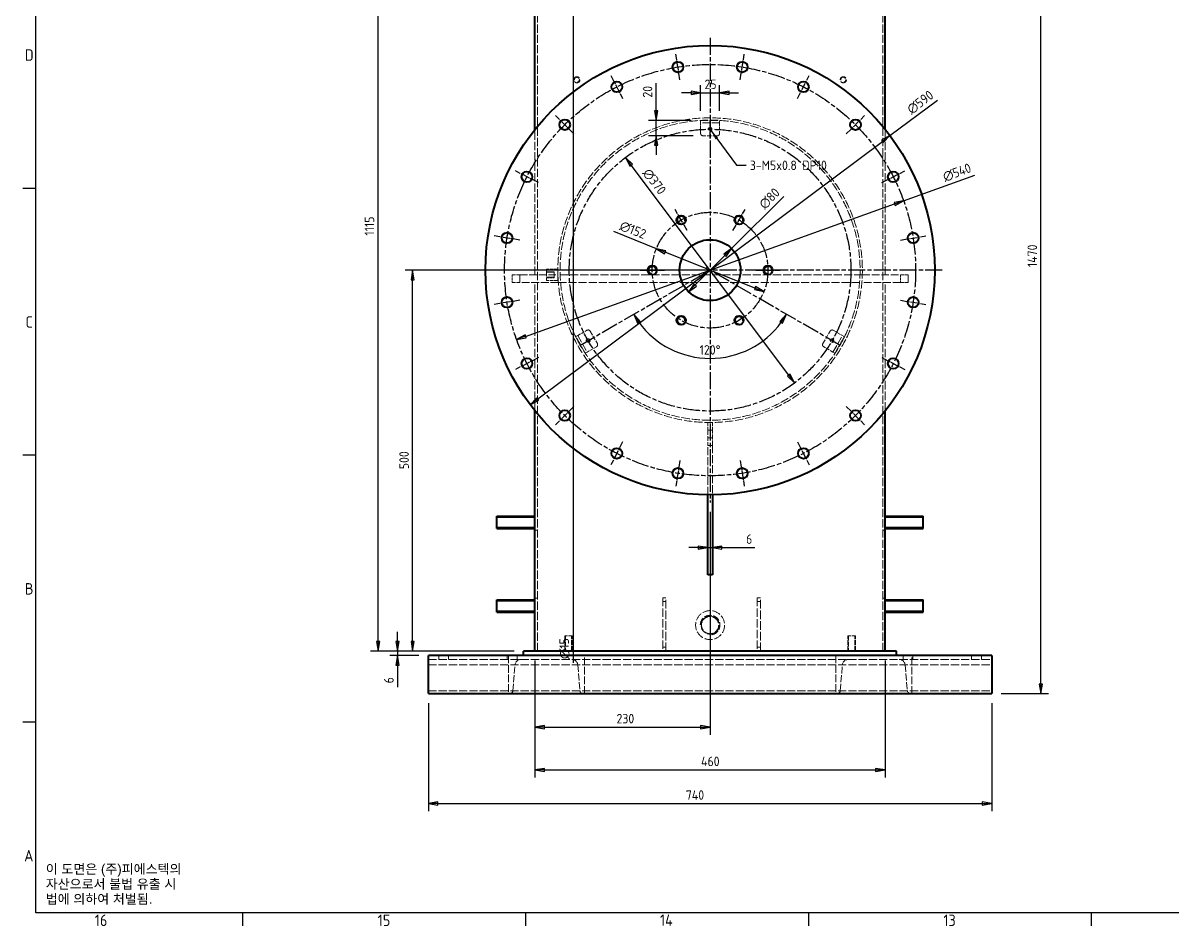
# Model space of a CAD drawing. Header units: millimetres. Extents: x 0 to 5945, y 0 to 4205.
# Drawn here: x 83 to 1592, y 83 to 1268 of the extents above; entities that cross this region are included whole.
import ezdxf

# ---------------------------------------------------------------- set-up
doc = ezdxf.new("R2010")
doc.units = ezdxf.units.MM
doc.header["$LTSCALE"] = 5
doc.linetypes.add('CHAIN', pattern=[0.3543, 0.2362, -0.0295, 0.0591, -0.0295])
doc.linetypes.add('DASHED', pattern=[0.2067, 0.1654, -0.0413])
doc.layers.get('0').update_dxf_attribs({"color": 3, "lineweight": 25})
for name, color, linetype, lineweight in [('가려진 것(ISO)', 2, 'DASHED', 18), ('가려진 좁은 것(ISO)', 2, 'DASHED', 18), ('가시적인 것(ISO)', 3, 'Continuous', 40), ('가시적인 좁은 것(ISO)', 3, 'Continuous', 35), ('경계(ISO)', 7, 'Continuous', 25), ('기호(ISO)', 5, 'Continuous', 25), ('중심 표식(ISO)', 1, 'Continuous', 25), ('중심선(ISO)', 1, 'Continuous', 25), ('치수(ISO)', 2, 'Continuous', 25)]:
    doc.layers.add(name, color=color, linetype=linetype, lineweight=lineweight)
doc.styles.add('문자 텍스트_M2B', font='isocp.shx')
doc.styles.add('문자 텍스트_PSTEK_POSCO', font='isocp.shx')
doc.styles.add('치수 텍스트_PSTEK_POSCO', font='isocp.shx')
doc.dimstyles.new('치수_PSTEK_POSCO', dxfattribs={"dimscale": 5, "dimtxt": 2.5, "dimasz": 2.5, "dimexe": 2, "dimexo": 2.5, "dimgap": 1, "dimtad": 1, "dimrnd": 1e-08, "dimdsep": 46, "dimtxsty": '치수 텍스트_PSTEK_POSCO', "dimblk": 'Filled-1', "dimcen": 0.09, "dimdle": 10, "dimclrd": 7, "dimclre": 7, "dimclrt": 2, "dimadec": 1, "dimazin": 2, "dimtfac": 1, "dimtmove": 0, "dimatfit": 3, "dimfxl": 0, "dimtolj": 1, "dimlwd": -1, "dimlwe": -1, "dimarcsym": 0})
doc.dimstyles.new('치수_PSTEK_POSCO$7', dxfattribs={"dimscale": 5, "dimtxt": 2.5, "dimasz": 2.5, "dimexe": 2, "dimexo": 2.5, "dimgap": 1, "dimtad": 1, "dimrnd": 1e-08, "dimdsep": 46, "dimtxsty": '치수 텍스트_PSTEK_POSCO', "dimblk": 'Filled-1', "dimcen": 0.09, "dimdle": 10, "dimclrd": 7, "dimclre": 7, "dimclrt": 2, "dimadec": 1, "dimazin": 2, "dimtfac": 1, "dimtmove": 0, "dimatfit": 3, "dimfxl": 0, "dimtolj": 1, "dimlwd": -1, "dimlwe": -1, "dimarcsym": 0})

# ---------------------------------------------------------------- blocks, each defined once
blk = doc.blocks.new('경계 Default Border')
at = {"layer": '경계(ISO)'}
for p, q in [((20, 210.25), (16.6, 210.25)), ((20, 140.17), (16.6, 140.17)), ((20, 70.08), (16.6, 70.08)), ((74.31, 20), (74.31, 16.6)), ((148.63, 20), (148.63, 16.6)), ((222.94, 20), (222.94, 16.6)), ((297.25, 20), (297.25, 16.6))]:
    blk.add_line(p, q, dxfattribs=at)
at = {"layer": '경계(ISO)', "flags": 128}
blk.add_lwpolyline([(20, 20), (20, 821), (1169, 821), (1169, 20), (20, 20)], dxfattribs=at)
at = {"layer": '경계(ISO)', "color": 2, "char_height": 3, "attachment_point": 7, "style": '문자 텍스트_M2B'}
for s, insert in [('D', (17.08, 243.76)), ('C', (17.24, 173.68)), ('B', (17.08, 103.6)), ('A', (16.91, 33.53)), ('16', (35.47, 16.57)), ('15', (109.79, 16.57)), ('14', (183.93, 16.6)), ('13', (258.41, 16.57))]:
    blk.add_mtext(s, dxfattribs=dict(at, insert=insert))
blk = doc.blocks.new('Filled-1')
at = {"color": 0}
for p, q in [((0, 0), (-1, 0.17)), ((-1, 0.17), (-1, -0.17)), ((-1, 0), (0, 0)), ((-1, -0.17), (0, 0))]:
    blk.add_line(p, q, dxfattribs=at)
at = {"color": 0, "flags": 128}
blk.add_lwpolyline([(-1, -0.17), (0, 0), (-1, 0.17), (-1, -0.17)], dxfattribs=at)
at = {"color": 0}
blk.add_solid([(-1, -0.17), (0, 0), (-1, 0.17), (-1, -0.17)], dxfattribs=at)
blk = doc.blocks.new('*D30')
at = {"layer": 'Defpoints', "color": 0, "transparency": 16777216}
for p in [(985.5, 638.9), (755.5, 443.9), (985.5, 343.9)]:
    blk.add_point(p, dxfattribs=at)
at = {"layer": '치수(ISO)', "color": 7, "transparency": 16777216}
for p, q in [((985.5, 626.4), (985.5, 333.9)), ((755.5, 431.4), (755.5, 333.9)), ((768, 343.9), (973, 343.9))]:
    blk.add_line(p, q, dxfattribs=at)
at = {"layer": '치수(ISO)', "color": 7, "transparency": 16777216, "xscale": 12.5, "yscale": 12.5, "zscale": 12.5, "rotation": 180}
blk.add_blockref('Filled-1', (755.5, 343.9), dxfattribs=at)
at = {"layer": '치수(ISO)', "color": 7, "transparency": 16777216, "xscale": 12.5, "yscale": 12.5, "zscale": 12.5}
blk.add_blockref('Filled-1', (985.5, 343.9), dxfattribs=at)
at = {"layer": '치수(ISO)', "color": 2, "transparency": 16777216, "insert": (862.6, 355.1), "char_height": 12.5, "attachment_point": 4, "style": '치수 텍스트_PSTEK_POSCO'}
blk.add_mtext('\\A1;230', dxfattribs=at)
blk = doc.blocks.new('*D31')
at = {"layer": 'Defpoints', "color": 0, "transparency": 16777216}
for p in [(1221.8, 1120.5), (749.2, 767.3)]:
    blk.add_point(p, dxfattribs=at)
at = {"layer": '치수(ISO)', "color": 7, "transparency": 16777216}
for p, q in [((1221.8, 1120.5), (1284.3, 1167.2)), ((759.2, 774.8), (1211.8, 1113))]:
    blk.add_line(p, q, dxfattribs=at)
at = {"layer": '치수(ISO)', "color": 7, "transparency": 16777216, "xscale": 12.5, "yscale": 12.5, "zscale": 12.5}
for p, rotation in [((1221.8, 1120.5), 36.77213628802747), ((749.2, 767.3), 216.7721362880275)]:
    blk.add_blockref('Filled-1', p, dxfattribs=dict(at, rotation=rotation))
at = {"layer": '치수(ISO)', "color": 2, "transparency": 16777216, "insert": (1246.5, 1152.9), "char_height": 12.5, "attachment_point": 4, "rotation": 36.7721, "style": '치수 텍스트_PSTEK_POSCO'}
blk.add_mtext('\\A1;∅590', dxfattribs=at)
blk = doc.blocks.new('*D32')
at = {"layer": 'Defpoints', "color": 0, "transparency": 16777216}
for p in [(1013.8, 972.2), (957.2, 915.6)]:
    blk.add_point(p, dxfattribs=at)
at = {"layer": '치수(ISO)', "color": 7, "transparency": 16777216}
for p, q in [((1013.8, 972.2), (1082.2, 1040.6)), ((966.1, 924.5), (1005, 963.3))]:
    blk.add_line(p, q, dxfattribs=at)
at = {"layer": '치수(ISO)', "color": 7, "transparency": 16777216, "xscale": 12.5, "yscale": 12.5, "zscale": 12.5}
for p, rotation in [((1013.8, 972.2), 44.99999999999137), ((957.2, 915.6), 224.9999999999914)]:
    blk.add_blockref('Filled-1', p, dxfattribs=dict(at, rotation=rotation))
at = {"layer": '치수(ISO)', "color": 2, "transparency": 16777216, "insert": (1053, 1027.3), "char_height": 12.5, "attachment_point": 4, "rotation": 45, "style": '치수 텍스트_PSTEK_POSCO'}
blk.add_mtext('\\A1;∅80', dxfattribs=at)
blk = doc.blocks.new('*D33')
at = {"layer": 'Defpoints', "color": 0, "transparency": 16777216}
for p in [(915, 972.1), (1056.1, 915.7)]:
    blk.add_point(p, dxfattribs=at)
at = {"layer": '치수(ISO)', "color": 7, "transparency": 16777216}
for p, q in [((915, 972.1), (858.9, 994.5)), ((1044.5, 920.3), (926.6, 967.5))]:
    blk.add_line(p, q, dxfattribs=at)
at = {"layer": '치수(ISO)', "color": 7, "transparency": 16777216, "xscale": 12.5, "yscale": 12.5, "zscale": 12.5}
for p, rotation in [((915, 972.1), 158.2099207917386), ((1056.1, 915.7), 338.2099207917386)]:
    blk.add_blockref('Filled-1', p, dxfattribs=dict(at, rotation=rotation))
at = {"layer": '치수(ISO)', "color": 2, "transparency": 16777216, "insert": (867.8, 1003.1), "char_height": 12.5, "attachment_point": 4, "rotation": 338.2099, "style": '치수 텍스트_PSTEK_POSCO'}
blk.add_mtext('\\A1;∅152', dxfattribs=at)
blk = doc.blocks.new('*D54')
at = {"layer": 'Defpoints', "color": 0, "transparency": 16777216}
for p in [(755.5, 443.9), (1215.5, 443.9), (1215.5, 287.7)]:
    blk.add_point(p, dxfattribs=at)
at = {"layer": '치수(ISO)', "color": 7, "transparency": 16777216}
for p, q in [((755.5, 431.4), (755.5, 277.7)), ((1215.5, 431.4), (1215.5, 277.7)), ((768, 287.7), (1203, 287.7))]:
    blk.add_line(p, q, dxfattribs=at)
at = {"layer": '치수(ISO)', "color": 7, "transparency": 16777216, "xscale": 12.5, "yscale": 12.5, "zscale": 12.5, "rotation": 180}
blk.add_blockref('Filled-1', (755.5, 287.7), dxfattribs=at)
at = {"layer": '치수(ISO)', "color": 7, "transparency": 16777216, "xscale": 12.5, "yscale": 12.5, "zscale": 12.5}
blk.add_blockref('Filled-1', (1215.5, 287.7), dxfattribs=at)
at = {"layer": '치수(ISO)', "color": 2, "transparency": 16777216, "insert": (973.7, 299), "char_height": 12.5, "attachment_point": 4, "style": '치수 텍스트_PSTEK_POSCO'}
blk.add_mtext('\\A1;460', dxfattribs=at)
blk = doc.blocks.new('*D90')
at = {"layer": 'Defpoints', "color": 0, "transparency": 16777216}
for p in [(1252.5, 1857.9), (1420, 1857.9), (1355.5, 387.9)]:
    blk.add_point(p, dxfattribs=at)
at = {"layer": '치수(ISO)', "color": 7, "transparency": 16777216}
for p, q in [((1265, 1857.9), (1430, 1857.9)), ((1420, 400.4), (1420, 1845.4)), ((1368, 387.9), (1430, 387.9))]:
    blk.add_line(p, q, dxfattribs=at)
at = {"layer": '치수(ISO)', "color": 7, "transparency": 16777216, "xscale": 12.5, "yscale": 12.5, "zscale": 12.5}
for p, rotation in [((1420, 1857.9), 90), ((1420, 387.9), 270)]:
    blk.add_blockref('Filled-1', p, dxfattribs=dict(at, rotation=rotation))
at = {"layer": '치수(ISO)', "color": 2, "transparency": 16777216, "insert": (1408.7, 947.9), "char_height": 12.5, "attachment_point": 4, "rotation": 90, "style": '치수 텍스트_PSTEK_POSCO'}
blk.add_mtext('\\A1;1470', dxfattribs=at)
blk = doc.blocks.new('*D91')
at = {"layer": 'Defpoints', "color": 0, "transparency": 16777216}
for p in [(615.5, 387.9), (1355.5, 387.9), (1355.5, 243.6)]:
    blk.add_point(p, dxfattribs=at)
at = {"layer": '치수(ISO)', "color": 7, "transparency": 16777216}
for p, q in [((615.5, 375.4), (615.5, 233.6)), ((1355.5, 375.4), (1355.5, 233.6)), ((628, 243.6), (1343, 243.6))]:
    blk.add_line(p, q, dxfattribs=at)
at = {"layer": '치수(ISO)', "color": 7, "transparency": 16777216, "xscale": 12.5, "yscale": 12.5, "zscale": 12.5, "rotation": 180}
blk.add_blockref('Filled-1', (615.5, 243.6), dxfattribs=at)
at = {"layer": '치수(ISO)', "color": 7, "transparency": 16777216, "xscale": 12.5, "yscale": 12.5, "zscale": 12.5}
blk.add_blockref('Filled-1', (1355.5, 243.6), dxfattribs=at)
at = {"layer": '치수(ISO)', "color": 2, "transparency": 16777216, "insert": (953.7, 254.8), "char_height": 12.5, "attachment_point": 4, "style": '치수 텍스트_PSTEK_POSCO'}
blk.add_mtext('\\A1;740', dxfattribs=at)
blk = doc.blocks.new('*D97')
at = {"layer": 'Defpoints', "color": 0, "transparency": 16777216}
for p in [(1239.7, 1035), (731.4, 852.8)]:
    blk.add_point(p, dxfattribs=at)
at = {"layer": '치수(ISO)', "color": 7, "transparency": 16777216}
for p, q in [((1239.7, 1035), (1333.4, 1068.6)), ((743.1, 857), (1227.9, 1030.8))]:
    blk.add_line(p, q, dxfattribs=at)
at = {"layer": '치수(ISO)', "color": 7, "transparency": 16777216, "xscale": 12.5, "yscale": 12.5, "zscale": 12.5}
for p, rotation in [((1239.7, 1035), 19.71831466132143), ((731.4, 852.8), 199.7183146613214)]:
    blk.add_blockref('Filled-1', p, dxfattribs=dict(at, rotation=rotation))
at = {"layer": '치수(ISO)', "color": 2, "transparency": 16777216, "insert": (1292, 1065.7), "char_height": 12.5, "attachment_point": 4, "rotation": 19.7183, "style": '치수 텍스트_PSTEK_POSCO'}
blk.add_mtext('\\A1;∅540', dxfattribs=at)
blk = doc.blocks.new('*D200')
at = {"layer": 'Defpoints', "color": 0, "transparency": 16777216}
for p in [(594.8, 943.9), (985.5, 943.9), (740.5, 443.9)]:
    blk.add_point(p, dxfattribs=at)
at = {"layer": '치수(ISO)', "color": 7, "transparency": 16777216}
for p, q in [((973, 943.9), (584.8, 943.9)), ((594.8, 456.4), (594.8, 931.4)), ((728, 443.9), (584.8, 443.9))]:
    blk.add_line(p, q, dxfattribs=at)
at = {"layer": '치수(ISO)', "color": 7, "transparency": 16777216, "xscale": 12.5, "yscale": 12.5, "zscale": 12.5}
for p, rotation in [((594.8, 943.9), 90), ((594.8, 443.9), 270)]:
    blk.add_blockref('Filled-1', p, dxfattribs=dict(at, rotation=rotation))
at = {"layer": '치수(ISO)', "color": 2, "transparency": 16777216, "insert": (583.6, 682.6), "char_height": 12.5, "attachment_point": 4, "rotation": 90, "style": '치수 텍스트_PSTEK_POSCO'}
blk.add_mtext('\\A1;500', dxfattribs=at)
blk = doc.blocks.new('*D201')
at = {"layer": 'Defpoints', "color": 0, "transparency": 16777216}
for p in [(574.8, 443.9), (615.5, 437.9), (740.5, 443.9)]:
    blk.add_point(p, dxfattribs=at)
at = {"layer": '치수(ISO)', "color": 7, "transparency": 16777216}
for p, q in [((574.8, 456.4), (574.8, 468.9)), ((728, 443.9), (564.8, 443.9)), ((603, 437.9), (564.8, 437.9)), ((574.8, 443.9), (574.8, 437.9)), ((574.8, 425.4), (574.8, 396.5))]:
    blk.add_line(p, q, dxfattribs=at)
at = {"layer": '치수(ISO)', "color": 7, "transparency": 16777216, "xscale": 12.5, "yscale": 12.5, "zscale": 12.5}
for p, rotation in [((574.8, 443.9), 270), ((574.8, 437.9), 90)]:
    blk.add_blockref('Filled-1', p, dxfattribs=dict(at, rotation=rotation))
at = {"layer": '치수(ISO)', "color": 2, "transparency": 16777216, "insert": (563.6, 401.5), "char_height": 12.5, "attachment_point": 4, "rotation": 90, "style": '치수 텍스트_PSTEK_POSCO'}
blk.add_mtext('\\A1;6', dxfattribs=at)
blk = doc.blocks.new('*D220')
at = {"layer": 'Defpoints', "color": 0, "transparency": 16777216}
for p in [(988.5, 579.6), (982.5, 551.9), (988.5, 551.9)]:
    blk.add_point(p, dxfattribs=at)
at = {"layer": '치수(ISO)', "color": 7, "transparency": 16777216}
for p, q in [((970, 579.6), (957.5, 579.6)), ((982.5, 579.6), (988.5, 579.6)), ((1001, 579.6), (1044.2, 579.6))]:
    blk.add_line(p, q, dxfattribs=at)
at = {"layer": '치수(ISO)', "color": 7, "transparency": 16777216, "xscale": 12.5, "yscale": 12.5, "zscale": 12.5}
blk.add_blockref('Filled-1', (982.5, 579.6), dxfattribs=at)
at = {"layer": '치수(ISO)', "color": 7, "transparency": 16777216, "xscale": 12.5, "yscale": 12.5, "zscale": 12.5, "rotation": 180}
blk.add_blockref('Filled-1', (988.5, 579.6), dxfattribs=at)
at = {"layer": '치수(ISO)', "color": 2, "transparency": 16777216, "insert": (1032.8, 590.8), "char_height": 12.5, "attachment_point": 4, "style": '치수 텍스트_PSTEK_POSCO'}
blk.add_mtext('\\A1;6', dxfattribs=at)
blk = doc.blocks.new('*D225')
at = {"layer": 'Defpoints', "color": 0, "transparency": 16777216}
for p in [(874.5, 1091.9), (1096.6, 795.9)]:
    blk.add_point(p, dxfattribs=at)
at = {"layer": '치수(ISO)', "color": 7, "transparency": 16777216}
blk.add_line((1089.1, 805.9), (882, 1081.9), dxfattribs=at)
at = {"layer": '치수(ISO)', "color": 7, "transparency": 16777216, "xscale": 12.5, "yscale": 12.5, "zscale": 12.5}
for p, rotation in [((874.5, 1091.9), 126.881620693391), ((1096.6, 795.9), 306.881620693391)]:
    blk.add_blockref('Filled-1', p, dxfattribs=dict(at, rotation=rotation))
at = {"layer": '치수(ISO)', "color": 2, "transparency": 16777216, "insert": (901.2, 1075), "char_height": 12.5, "attachment_point": 4, "rotation": 306.8816, "style": '치수 텍스트_PSTEK_POSCO'}
blk.add_mtext('\\A1;∅370', dxfattribs=at)
blk = doc.blocks.new('*D226')
at = {"layer": 'Defpoints', "color": 0, "transparency": 16777216}
for p in [(998, 1176.6), (973, 1140.4), (998, 1140.4)]:
    blk.add_point(p, dxfattribs=at)
at = {"layer": '치수(ISO)', "color": 7, "transparency": 16777216}
for p, q in [((973, 1152.9), (973, 1186.6)), ((998, 1152.9), (998, 1186.6)), ((960.5, 1176.6), (948, 1176.6)), ((973, 1176.6), (998, 1176.6)), ((1010.5, 1176.6), (1023, 1176.6))]:
    blk.add_line(p, q, dxfattribs=at)
at = {"layer": '치수(ISO)', "color": 7, "transparency": 16777216, "xscale": 12.5, "yscale": 12.5, "zscale": 12.5}
blk.add_blockref('Filled-1', (973, 1176.6), dxfattribs=at)
at = {"layer": '치수(ISO)', "color": 7, "transparency": 16777216, "xscale": 12.5, "yscale": 12.5, "zscale": 12.5, "rotation": 180}
blk.add_blockref('Filled-1', (998, 1176.6), dxfattribs=at)
at = {"layer": '치수(ISO)', "color": 2, "transparency": 16777216, "insert": (978.2, 1187.9), "char_height": 12.5, "attachment_point": 4, "style": '치수 텍스트_PSTEK_POSCO'}
blk.add_mtext('\\A1;25', dxfattribs=at)
blk = doc.blocks.new('*D227')
at = {"layer": 'Defpoints', "color": 0, "transparency": 16777216}
for p in [(914.7, 1140.4), (973, 1140.4), (976, 1120.4)]:
    blk.add_point(p, dxfattribs=at)
at = {"layer": '치수(ISO)', "color": 7, "transparency": 16777216}
for p, q in [((914.7, 1152.9), (914.7, 1189.5)), ((960.5, 1140.4), (904.7, 1140.4)), ((914.7, 1120.4), (914.7, 1140.4)), ((963.5, 1120.4), (904.7, 1120.4)), ((914.7, 1107.9), (914.7, 1095.4))]:
    blk.add_line(p, q, dxfattribs=at)
at = {"layer": '치수(ISO)', "color": 7, "transparency": 16777216, "xscale": 12.5, "yscale": 12.5, "zscale": 12.5}
for p, rotation in [((914.7, 1140.4), 270), ((914.7, 1120.4), 90)]:
    blk.add_blockref('Filled-1', p, dxfattribs=dict(at, rotation=rotation))
at = {"layer": '치수(ISO)', "color": 2, "transparency": 16777216, "insert": (903.4, 1170.4), "char_height": 12.5, "attachment_point": 4, "rotation": 90, "style": '치수 텍스트_PSTEK_POSCO'}
blk.add_mtext('\\A1;20', dxfattribs=at)
blk = doc.blocks.new('*D230')
at = {"layer": 'Defpoints', "color": 0, "transparency": 16777216}
for p in [(985.5, 943.9), (814.5, 845.1), (945.9, 835), (1156.6, 845.1)]:
    blk.add_point(p, dxfattribs=at)
at = {"layer": '치수(ISO)', "color": 7, "transparency": 16777216}
blk.add_arc((985.5, 943.9), 115.9, 216.1819, 323.8181, dxfattribs=at)
at = {"layer": '치수(ISO)', "color": 7, "transparency": 16777216, "xscale": 12.5, "yscale": 12.5, "zscale": 12.5}
for p, rotation in [((885.2, 885.9), 123.0909690085656), ((1085.9, 885.9), 56.90903099143422)]:
    blk.add_blockref('Filled-1', p, dxfattribs=dict(at, rotation=rotation))
at = {"layer": '치수(ISO)', "color": 2, "transparency": 16777216, "insert": (971.8, 839.2), "char_height": 12.5, "attachment_point": 4, "style": '치수 텍스트_PSTEK_POSCO'}
blk.add_mtext('\\A1;120°', dxfattribs=at)
blk = doc.blocks.new('*D232')
at = {"layer": 'Defpoints', "color": 0, "transparency": 16777216}
for p in [(805.5, 1566.4), (805.5, 1551.4)]:
    blk.add_point(p, dxfattribs=at)
at = {"layer": '치수(ISO)', "color": 7, "transparency": 16777216}
for p, q in [((805.5, 1578.9), (805.5, 1591.4)), ((805.5, 1566.4), (805.5, 1551.4)), ((805.5, 1538.9), (805.5, 428.3))]:
    blk.add_line(p, q, dxfattribs=at)
at = {"layer": '치수(ISO)', "color": 7, "transparency": 16777216, "xscale": 12.5, "yscale": 12.5, "zscale": 12.5}
for p, rotation in [((805.5, 1566.4), 270), ((805.5, 1551.4), 90)]:
    blk.add_blockref('Filled-1', p, dxfattribs=dict(at, rotation=rotation))
at = {"layer": '치수(ISO)', "color": 2, "transparency": 16777216, "insert": (794.3, 433.3), "char_height": 12.5, "attachment_point": 4, "rotation": 90, "style": '치수 텍스트_PSTEK_POSCO'}
blk.add_mtext('\\A1;∅15', dxfattribs=at)
blk = doc.blocks.new('*D233')
at = {"layer": 'Defpoints', "color": 0, "transparency": 16777216}
for p in [(549.4, 1558.9), (798, 1558.9), (740.5, 443.9)]:
    blk.add_point(p, dxfattribs=at)
at = {"layer": '치수(ISO)', "color": 7, "transparency": 16777216}
for p, q in [((785.5, 1558.9), (539.4, 1558.9)), ((549.4, 456.4), (549.4, 1546.4)), ((728, 443.9), (539.4, 443.9))]:
    blk.add_line(p, q, dxfattribs=at)
at = {"layer": '치수(ISO)', "color": 7, "transparency": 16777216, "xscale": 12.5, "yscale": 12.5, "zscale": 12.5}
for p, rotation in [((549.4, 1558.9), 90), ((549.4, 443.9), 270)]:
    blk.add_blockref('Filled-1', p, dxfattribs=dict(at, rotation=rotation))
at = {"layer": '치수(ISO)', "color": 2, "transparency": 16777216, "insert": (538.1, 989.3), "char_height": 12.5, "attachment_point": 4, "rotation": 90, "style": '치수 텍스트_PSTEK_POSCO'}
blk.add_mtext('\\A1;1115', dxfattribs=at)

msp = doc.modelspace()

# ---------------------------------------------------------------- linework, layer by layer
at = {"layer": '가려진 것(ISO)', "ltscale": 13.090868}
for p, q in [((758.7311, 443.8965), (758.7311, 1593.8965)), ((1212.3311, 443.8965), (1212.3311, 1593.8965))]:
    msp.add_line(p, q, dxfattribs=at)
at = {"layer": '가려진 것(ISO)', "ltscale": 1.142718}
for p, q in [((973.0311, 1137.3965), (973.0311, 1140.3965)), ((998.0311, 1140.3965), (998.0311, 1137.3965)), ((809.1071, 856.4718), (811.7052, 857.9718)), ((1159.357, 857.9718), (1161.9551, 856.4718)), ((824.2052, 836.3211), (821.6071, 834.8211)), ((1149.4551, 834.8211), (1146.857, 836.3211)), ((985.5311, 743.8965), (982.5311, 743.8965)), ((988.5311, 743.8965), (985.5311, 743.8965))]:
    msp.add_line(p, q, dxfattribs=at)
at = {"layer": '가려진 것(ISO)', "ltscale": 12.094824}
for p, q in [((973.0311, 1140.3965), (998.0311, 1140.3965)), ((998.0311, 1137.3965), (973.0311, 1137.3965)), ((821.6071, 834.8211), (809.1071, 856.4718)), ((811.7052, 857.9718), (824.2052, 836.3211)), ((1146.857, 836.3211), (1159.357, 857.9718)), ((1161.9551, 856.4718), (1149.4551, 834.8211)), ((720.5311, 437.8965), (720.5311, 387.8965)), ((820.5311, 387.8965), (820.5311, 437.8965)), ((1150.5311, 437.8965), (1150.5311, 387.8965)), ((1250.5311, 387.8965), (1250.5311, 437.8965))]:
    msp.add_line(p, q, dxfattribs=at)
at = {"layer": '가려진 것(ISO)', "ltscale": 5.33305}
for p, q in [((973.0311, 1123.3965), (973.0311, 1137.3965)), ((998.0311, 1137.3965), (998.0311, 1123.3965)), ((811.7052, 857.9718), (823.8296, 864.9718)), ((1147.2327, 864.9718), (1159.357, 857.9718)), ((836.3296, 843.3211), (824.2052, 836.3211)), ((1146.857, 836.3211), (1134.7327, 843.3211))]:
    msp.add_line(p, q, dxfattribs=at)
at = {"layer": '가려진 것(ISO)', "ltscale": 13.181943}
for p, q in [((755.5311, 937.8965), (755.5311, 1128.626)), ((1215.5311, 937.8965), (1215.5311, 1128.626))]:
    msp.add_line(p, q, dxfattribs=at)
at = {"layer": '가려진 것(ISO)', "ltscale": 7.237747}
for p, q in [((995.0311, 1120.3965), (976.0311, 1120.3965)), ((827.9276, 863.8737), (837.4276, 847.4192)), ((1133.6346, 847.4192), (1143.1346, 863.8737))]:
    msp.add_line(p, q, dxfattribs=at)
at = {"layer": '가려진 것(ISO)', "ltscale": 5.387196}
for p, q in [((735.5311, 937.8965), (725.5311, 937.8965)), ((1245.5311, 937.8965), (1235.5311, 937.8965)), ((725.5311, 927.8965), (735.5311, 927.8965)), ((1235.5311, 927.8965), (1245.5311, 927.8965)), ((982.5311, 733.8965), (982.5311, 743.8965)), ((988.5311, 743.8965), (988.5311, 733.8965))]:
    msp.add_line(p, q, dxfattribs=at)
at = {"layer": '가려진 것(ISO)', "ltscale": 3.809293}
for p, q in [((725.5311, 937.8965), (725.5311, 927.8965)), ((735.5311, 927.8965), (735.5311, 937.8965)), ((780.5311, 941.8965), (770.5311, 941.8965)), ((780.5311, 941.22), (770.5311, 941.22)), ((1235.5311, 937.8965), (1235.5311, 927.8965)), ((1245.5311, 927.8965), (1245.5311, 937.8965)), ((780.5311, 934.573), (770.5311, 934.573)), ((770.5311, 933.8965), (780.5311, 933.8965))]:
    msp.add_line(p, q, dxfattribs=at)
at = {"layer": '가려진 것(ISO)', "ltscale": 12.116599}
for p, q in [((735.5311, 937.8965), (785.6211, 937.8965)), ((1185.4411, 937.8965), (1235.5311, 937.8965))]:
    msp.add_line(p, q, dxfattribs=at)
at = {"layer": '가려진 것(ISO)', "ltscale": 11.399102}
msp.add_line((770.5311, 945.3965), (770.5311, 930.3965), dxfattribs=at)
at = {"layer": '가려진 것(ISO)', "ltscale": 5.71399}
for p, q in [((785.5311, 945.3965), (770.5311, 945.3965)), ((785.5311, 930.3965), (770.5311, 930.3965))]:
    msp.add_line(p, q, dxfattribs=at)
at = {"layer": '가려진 것(ISO)', "ltscale": 4.786925}
msp.add_line((780.5311, 941.8965), (780.5311, 933.8965), dxfattribs=at)
at = {"layer": '가려진 것(ISO)', "ltscale": 1.838412}
msp.add_line((785.5311, 945.3965), (785.5311, 943.8965), dxfattribs=at)
at = {"layer": '가려진 것(ISO)', "ltscale": 7.13706}
msp.add_line((785.5311, 943.8965), (785.5311, 930.3965), dxfattribs=at)
at = {"layer": '가려진 것(ISO)', "ltscale": 12.895338}
msp.add_line((1185.4411, 937.8965), (785.6211, 937.8965), dxfattribs=at)
at = {"layer": '가려진 것(ISO)', "ltscale": 12.249886}
for p, q in [((786.1721, 927.8965), (735.5311, 927.8965)), ((1235.5311, 927.8965), (1184.8901, 927.8965))]:
    msp.add_line(p, q, dxfattribs=at)
at = {"layer": '가려진 것(ISO)', "ltscale": 13.605026}
for p, q in [((755.5311, 759.1669), (755.5311, 927.8965)), ((1215.5311, 759.1669), (1215.5311, 927.8965))]:
    msp.add_line(p, q, dxfattribs=at)
at = {"layer": '가려진 것(ISO)', "ltscale": 12.859795}
msp.add_line((786.1721, 927.8965), (1184.8901, 927.8965), dxfattribs=at)
at = {"layer": '가려진 것(ISO)', "ltscale": 7.618686}
for p, q in [((982.5311, 733.8965), (982.5311, 713.8965)), ((988.5311, 713.8965), (988.5311, 733.8965)), ((794.5311, 443.8965), (794.5311, 463.8965)), ((795.4281, 463.8965), (795.4281, 443.8965)), ((803.6341, 443.8965), (803.6341, 463.8965)), ((804.5311, 443.8965), (804.5311, 463.8965)), ((1166.5311, 443.8965), (1166.5311, 463.8965)), ((1167.4281, 463.8965), (1167.4281, 443.8965)), ((1175.6341, 443.8965), (1175.6341, 463.8965)), ((1176.5311, 443.8965), (1176.5311, 463.8965))]:
    msp.add_line(p, q, dxfattribs=at)
at = {"layer": '가려진 것(ISO)', "ltscale": 2.285536}
for p, q in [((988.5311, 733.8965), (982.5311, 733.8965)), ((982.5311, 723.8965), (988.5311, 723.8965)), ((982.5311, 713.8965), (988.5311, 713.8965))]:
    msp.add_line(p, q, dxfattribs=at)
at = {"layer": '가려진 것(ISO)', "ltscale": 12.636032}
for p, q in [((982.5311, 648.9117), (982.5311, 713.8965)), ((988.5311, 713.8965), (988.5311, 648.9117))]:
    msp.add_line(p, q, dxfattribs=at)
at = {"layer": '가려진 것(ISO)', "ltscale": 1.218906}
for p, q in [((755.5311, 602.3965), (758.7311, 602.3965)), ((1212.3311, 602.3965), (1215.5311, 602.3965)), ((755.5311, 513.3965), (758.7311, 513.3965)), ((1212.3311, 513.3965), (1215.5311, 513.3965))]:
    msp.add_line(p, q, dxfattribs=at)
at = {"layer": '가려진 것(ISO)', "ltscale": 1.523657}
for p, q in [((927.5311, 513.8965), (923.5311, 513.8965)), ((1051.5311, 513.8965), (1047.5311, 513.8965)), ((927.5311, 508.8965), (923.5311, 508.8965)), ((1051.5311, 508.8965), (1047.5311, 508.8965)), ((923.5311, 448.8965), (927.5311, 448.8965)), ((1047.5311, 448.8965), (1051.5311, 448.8965))]:
    msp.add_line(p, q, dxfattribs=at)
at = {"layer": '가려진 것(ISO)', "ltscale": 13.546203}
for p, q in [((923.5311, 513.8965), (923.5311, 443.8965)), ((927.5311, 443.8965), (927.5311, 513.8965)), ((1047.5311, 513.8965), (1047.5311, 443.8965)), ((1051.5311, 443.8965), (1051.5311, 513.8965))]:
    msp.add_line(p, q, dxfattribs=at)
at = {"layer": '가려진 것(ISO)', "ltscale": 5.983681}
for p, q in [((804.5311, 463.8965), (794.5311, 463.8965)), ((1176.5311, 463.8965), (1166.5311, 463.8965))]:
    msp.add_line(p, q, dxfattribs=at)
at = {"layer": '가려진 것(ISO)', "ltscale": 1.904597}
for p, q in [((629.0311, 432.8965), (629.0311, 437.8965)), ((642.0311, 432.8965), (642.0311, 437.8965)), ((719.0311, 432.8965), (719.0311, 437.8965)), ((732.0311, 432.8965), (732.0311, 437.8965)), ((1239.0311, 432.8965), (1239.0311, 437.8965)), ((1252.0311, 432.8965), (1252.0311, 437.8965)), ((1329.0311, 432.8965), (1329.0311, 437.8965)), ((1342.0311, 432.8965), (1342.0311, 437.8965))]:
    msp.add_line(p, q, dxfattribs=at)
at = {"layer": '가려진 것(ISO)', "ltscale": 13.018428}
msp.add_line((615.5311, 432.8965), (1355.5311, 432.8965), dxfattribs=at)
at = {"layer": '가려진 것(ISO)', "ltscale": 11.022712}
for p, q in [((726.3821, 391.5478), (729.3607, 425.5937)), ((811.7015, 425.5937), (814.6802, 391.5478)), ((1156.3821, 391.5478), (1159.3607, 425.5937)), ((1241.7015, 425.5937), (1244.6802, 391.5478))]:
    msp.add_line(p, q, dxfattribs=at)
at = {"layer": '가려진 것(ISO)', "ltscale": 12.159042}
for centre in [(810.5311, 1193.8965), (1160.5311, 1193.8965)]:
    msp.add_circle(centre, 4, dxfattribs=at)
at = {"layer": '가려진 것(ISO)', "ltscale": 13.07424}
msp.add_circle((985.5311, 943.8965), 200, dxfattribs=at)
at = {"layer": '가려진 것(ISO)', "ltscale": 13.018106}
msp.add_circle((985.5311, 943.8965), 197, dxfattribs=at)
at = {"layer": '가려진 것(ISO)', "ltscale": 4.94729}
for centre in [(985.5311, 1128.8965), (825.3164, 851.3965), (1145.7458, 851.3965)]:
    msp.add_circle(centre, 2.067, dxfattribs=at)
at = {"layer": '가려진 것(ISO)', "ltscale": 12.834545}
msp.add_circle((985.5311, 477.8965), 19, dxfattribs=at)
at = {"layer": '가려진 것(ISO)', "ltscale": 11.989827}
msp.add_circle((985.5311, 477.8965), 11.833, dxfattribs=at)
at = {"layer": '가려진 것(ISO)', "ltscale": 13.922711}
msp.add_circle((985.5311, 477.8965), 11.4505, dxfattribs=at)
at = {"layer": '가려진 것(ISO)', "ltscale": 13.758565}
msp.add_circle((985.5311, 477.8965), 11.3155, dxfattribs=at)
at = {"layer": '가려진 것(ISO)', "ltscale": 5.844857}
for centre in [(810.5311, 1193.8965), (1160.5311, 1193.8965)]:
    msp.add_arc(centre, 3.256, 280, 190, dxfattribs=at)
at = {"layer": '가려진 것(ISO)', "ltscale": 1.795034}
for centre, start, end in [((976.0311, 1123.3965), 180, 270), ((995.0311, 1123.3965), 270, 0), ((825.3296, 862.3737), 30, 120), ((1145.7327, 862.3737), 60, 150), ((834.8296, 845.9192), 300, 30), ((1136.2327, 845.9192), 150, 240)]:
    msp.add_arc(centre, 3, start, end, dxfattribs=at)
at = {"layer": '가려진 것(ISO)', "ltscale": 4.487736}
for centre in [(985.5311, 1128.8965), (825.3164, 851.3965), (1145.7458, 851.3965)]:
    msp.add_arc(centre, 2.5, 280, 190, dxfattribs=at)
at = {"layer": '가려진 것(ISO)', "ltscale": 11.76628}
msp.add_arc((985.5311, 477.8965), 12.9026, 280, 190, dxfattribs=at)
at = {"layer": '가려진 것(ISO)', "ltscale": 4.520979}
for centre, start, end in [((737.3303, 424.8965), 90, 175), ((803.732, 424.8965), 5, 90), ((1167.3303, 424.8965), 90, 175), ((1233.732, 424.8965), 5, 90)]:
    msp.add_arc(centre, 8, start, end, dxfattribs=at)
at = {"layer": '가려진 것(ISO)', "ltscale": 2.260439}
for centre, start, end in [((722.3973, 391.8965), 270, 355), ((818.6649, 391.8965), 185, 270), ((1152.3973, 391.8965), 270, 355), ((1248.6649, 391.8965), 185, 270)]:
    msp.add_arc(centre, 4, start, end, dxfattribs=at)
at = {"layer": '가려진 좁은 것(ISO)', "ltscale": 13.018428}
for p, q in [((615.5311, 425.5937), (1355.5311, 425.5937)), ((615.5311, 391.5478), (1355.5311, 391.5478))]:
    msp.add_line(p, q, dxfattribs=at)
at = {"layer": '가시적인 것(ISO)'}
for p, q in [((755.5311, 1128.626), (755.5311, 1377.8965)), ((1215.5311, 1128.626), (1215.5311, 1377.8965)), ((755.5311, 443.8965), (755.5311, 759.1669)), ((1215.5311, 443.8965), (1215.5311, 759.1669)), ((982.5311, 543.8965), (982.5311, 648.9117)), ((988.5311, 648.9117), (988.5311, 543.8965)), ((705.5311, 604.8965), (705.5311, 620.8965)), ((705.5311, 620.8965), (755.5311, 620.8965)), ((1215.5311, 620.8965), (1265.5311, 620.8965)), ((1265.5311, 604.8965), (1265.5311, 620.8965)), ((705.5311, 604.8965), (755.5311, 604.8965)), ((1215.5311, 604.8965), (1265.5311, 604.8965)), ((988.5311, 543.8965), (982.5311, 543.8965)), ((705.5311, 494.8965), (705.5311, 510.8965)), ((705.5311, 510.8965), (755.5311, 510.8965)), ((1215.5311, 510.8965), (1265.5311, 510.8965)), ((1265.5311, 494.8965), (1265.5311, 510.8965)), ((705.5311, 494.8965), (755.5311, 494.8965)), ((1215.5311, 494.8965), (1265.5311, 494.8965)), ((615.5311, 387.8965), (615.5311, 437.8965)), ((1355.5311, 437.8965), (615.5311, 437.8965)), ((1230.5311, 443.8965), (740.5311, 443.8965)), ((740.5311, 437.8965), (740.5311, 443.8965)), ((1230.5311, 437.8965), (1230.5311, 443.8965)), ((1355.5311, 437.8965), (1355.5311, 387.8965)), ((615.5311, 387.8965), (1355.5311, 387.8965))]:
    msp.add_line(p, q, dxfattribs=at)
for centre, radius in [((985.5311, 943.8965), 295), ((943.2938, 1210.5723), 7), ((1027.7684, 1210.5723), 7), ((862.9537, 1184.4682), 7), ((1108.1086, 1184.4682), 7), ((794.6123, 1134.8153), 7), ((1176.4499, 1134.8153), 7), ((744.9594, 1066.4739), 7), ((1226.1029, 1066.4739), 7), ((947.5311, 1009.7144), 6), ((1023.5311, 1009.7144), 6), ((718.8553, 986.1338), 7), ((985.5311, 943.8965), 40), ((1252.207, 986.1338), 7), ((909.5311, 943.8965), 6), ((1061.5311, 943.8965), 6), ((718.8553, 901.6591), 7), ((1252.207, 901.6591), 7), ((947.5311, 878.0785), 6), ((1023.5311, 878.0785), 6), ((744.9594, 821.319), 7), ((1226.1029, 821.319), 7), ((794.6123, 752.9776), 7), ((1176.4499, 752.9776), 7), ((862.9537, 703.3247), 7), ((1108.1086, 703.3247), 7), ((943.2938, 677.2206), 7), ((1027.7684, 677.2206), 7)]:
    msp.add_circle(centre, radius, dxfattribs=at)
at = {"layer": '가시적인 좁은 것(ISO)'}
for p, q in [((755.5311, 619.691), (705.5311, 619.691)), ((1265.5311, 619.691), (1215.5311, 619.691)), ((705.5311, 606.102), (755.5311, 606.102)), ((1215.5311, 606.102), (1265.5311, 606.102)), ((755.5311, 509.691), (705.5311, 509.691)), ((1265.5311, 509.691), (1215.5311, 509.691)), ((705.5311, 496.102), (755.5311, 496.102)), ((1215.5311, 496.102), (1265.5311, 496.102))]:
    msp.add_line(p, q, dxfattribs=at)
for centre in [(947.5311, 1009.7144), (1023.5311, 1009.7144), (909.5311, 943.8965), (1061.5311, 943.8965), (947.5311, 878.0785), (1023.5311, 878.0785)]:
    msp.add_arc(centre, 4.95, 350, 260, dxfattribs=at)
at = {"layer": '중심 표식(ISO)', "linetype": 'CHAIN', "ltscale": 19.051651}
for p, q in [((985.5311, 1248.8965), (985.5311, 638.8965)), ((1290.5311, 943.8965), (680.5311, 943.8965)), ((814.4911, 845.1465), (984.9987, 943.5891)), ((1156.5711, 845.1465), (980.5754, 946.7576))]:
    msp.add_line(p, q, dxfattribs=at)
at = {"layer": '중심 표식(ISO)', "linetype": 'CHAIN', "ltscale": 7.55611}
for p, q in [((945.9532, 1193.7816), (940.6344, 1227.363)), ((1025.109, 1193.7816), (1030.4278, 1227.363)), ((855.2358, 1199.6153), (870.6715, 1169.3211)), ((1100.3907, 1169.3211), (1115.8264, 1199.6153)), ((806.6331, 1122.7945), (782.5915, 1146.8361)), ((1164.4291, 1122.7945), (1188.4708, 1146.8361)), ((760.1065, 1058.756), (729.8122, 1074.1917)), ((1210.9558, 1058.756), (1241.25, 1074.1917)), ((735.646, 983.4744), (702.0646, 988.7931)), ((1235.4163, 983.4744), (1268.9977, 988.7931)), ((735.646, 904.3185), (702.0646, 898.9998)), ((1235.4163, 904.3185), (1268.9977, 898.9998)), ((760.1065, 829.0369), (729.8122, 813.6012)), ((1210.9558, 829.0369), (1241.25, 813.6012)), ((806.6331, 764.9984), (782.5915, 740.9568)), ((1164.4291, 764.9984), (1188.4708, 740.9568)), ((870.6715, 718.4718), (855.2358, 688.1776)), ((1100.3907, 718.4718), (1115.8264, 688.1776)), ((945.9532, 694.0113), (940.6344, 660.4299)), ((1025.109, 694.0113), (1030.4278, 660.4299))]:
    msp.add_line(p, q, dxfattribs=at)
at = {"layer": '중심 표식(ISO)', "linetype": 'CHAIN', "ltscale": 5.363476}
msp.add_line((985.5311, 1116.8295), (985.5311, 1140.9635), dxfattribs=at)
at = {"layer": '중심 표식(ISO)', "linetype": 'CHAIN', "ltscale": 7.111628}
for p, q in [((955.5311, 995.858), (939.5311, 1023.5708)), ((1015.5311, 995.858), (1031.5311, 1023.5708)), ((893.5311, 943.8965), (925.5311, 943.8965)), ((1045.5311, 943.8965), (1077.5311, 943.8965))]:
    msp.add_line(p, q, dxfattribs=at)
at = {"layer": '중심선(ISO)', "linetype": 'CHAIN', "ltscale": 19.051651}
for radius in [270, 185, 76]:
    msp.add_circle((985.5311, 943.8965), radius, dxfattribs=at)

# ---------------------------------------------------------------- block references
at = {"xscale": 5, "yscale": 5, "zscale": 5}
msp.add_blockref('경계 Default Border', (0, 0), dxfattribs=at)

# ---------------------------------------------------------------- texts
at = {"layer": '기호(ISO)', "color": 2, "char_height": 12.5, "attachment_point": 4}
for s, insert, width, line_spacing_factor, style in [('{3-M5x0.8 DP10}', (1037.6952, 1081.5225), 120.682363, 0.4375, '치수 텍스트_PSTEK_POSCO'), ('{\\fArial|b0|i0;\\H12.5000;이 도면은 (주)피에스텍의\\P자산으로서 불법 유출 시 \\P법에 의하여 처벌됨.}', (112.9526, 137.3114), 196.530519, 0.944221, '문자 텍스트_PSTEK_POSCO')]:
    msp.add_mtext(s, dxfattribs=dict(at, insert=insert, width=width, line_spacing_factor=line_spacing_factor, style=style))

# ---------------------------------------------------------------- dimensions: what is measured, and where the dimension line sits
at = {"layer": '치수(ISO)', "color": 7}
for base, p1, p2, angle, override, picture, middle in [((1419.9806, 1857.8965), (1355.5311, 387.8965), (1252.5311, 1857.8965), 270, {"dimdec": 2, "dimtp": 0, "dimtm": 0, "dimtdec": 2, "dimtofl": 0, "dimatfit": 1}, '*D90', (1419.9806, 962.8965)), ((549.3741, 1558.8965), (740.5311, 443.8965), (798.0311, 1558.8965), 90, {"dimdec": 2, "dimtp": 0, "dimtm": 0, "dimtdec": 2, "dimtofl": 0, "dimatfit": 1}, '*D233', (549.3741, 1001.3965)), ((998.0311, 1176.6349), (973.0311, 1140.3965), (998.0311, 1140.3965), 180, {"dimdec": 2, "dimtp": 0, "dimtm": 0, "dimtdec": 2, "dimtofl": 1, "dimatfit": 1}, '*D226', (985.5311, 1176.6349)), ((914.6774, 1140.3965), (976.0311, 1120.3965), (973.0311, 1140.3965), 270, {"dimdec": 2, "dimtp": 0, "dimtm": 0, "dimtdec": 2, "dimtofl": 1, "dimatfit": 1}, '*D227', (914.6774, 1177.4351)), ((594.839, 943.8965), (740.5311, 443.8965), (985.5311, 943.8965), 90, {"dimdec": 2, "dimtp": 0, "dimtm": 0, "dimtdec": 2, "dimtofl": 0, "dimatfit": 1}, '*D200', (594.839, 693.8965)), ((574.839, 443.8965), (615.5311, 437.8965), (740.5311, 443.8965), 90, {"dimdec": 2, "dimtp": 0, "dimtm": 0, "dimtdec": 2, "dimtofl": 1, "dimatfit": 1}, '*D201', (574.839, 404.7124)), ((1355.5311, 243.588), (615.5311, 387.8965), (1355.5311, 387.8965), 180, {"dimdec": 2, "dimtp": 0, "dimtm": 0, "dimtdec": 2, "dimtofl": 0, "dimatfit": 1}, '*D91', (965.5311, 243.588))]:
    dim = msp.add_linear_dim(base=base, p1=p1, p2=p2, angle=angle, dimstyle='치수_PSTEK_POSCO', override=override, dxfattribs=at)
    dim.commit()
    dim.dimension.update_dxf_attribs({"geometry": picture, "text_midpoint": middle, "dimtype": 160})
for p1, p2, picture, middle in [((805.5311, 1566.3965), (805.5311, 1551.3965), '*D232', (805.5311, 444.7877)), ((749.2295, 767.2994), (1221.8328, 1120.4935), '*D31', (1266.7403, 1154.0546)), ((731.3632, 852.7995), (1239.6991, 1034.9934), '*D97', (1312.2638, 1061.0015)), ((1096.5614, 795.9192), (874.5008, 1091.8737), '*D225', (902.3618, 1054.7416)), ((957.2468, 915.6122), (1013.8154, 972.1807), '*D32', (1069.8164, 1028.1817)), ((1056.1009, 915.6847), (914.9613, 972.1082), '*D33', (878.4339, 986.7108))]:
    dim = msp.add_diameter_dim_2p(p1=p1, p2=p2, dimstyle='치수_PSTEK_POSCO', override={"dimdec": 2, "dimlfac": 1, "dimtp": 0, "dimtm": 0, "dimtdec": 2, "dimatfit": 2}, dxfattribs=at)
    dim.commit()
    dim.dimension.update_dxf_attribs({"geometry": picture, "text_midpoint": middle, "dimtype": 163})
dim = msp.add_angular_dim_3p(base=(945.8878, 834.9772), center=(985.5311, 943.8965), p1=(814.4911, 845.1465), p2=(1156.5711, 845.1465), dimstyle='치수_PSTEK_POSCO', override={"dimse1": 1, "dimse2": 1, "dimadec": 1, "dimtp": 0, "dimtm": 0, "dimtdec": 2}, dxfattribs=at)
dim.commit()
dim.dimension.update_dxf_attribs({"geometry": '*D230', "text_midpoint": (985.5311, 827.987), "dimtype": 165})
for base, p1, p2, override, picture, middle in [((985.5311, 343.8965), (755.5311, 443.8965), (985.5311, 638.8965), {"dimdec": 2, "dimtp": 0, "dimtm": 0, "dimtdec": 2, "dimtofl": 0, "dimatfit": 1}, '*D30', (874.0199, 343.8965)), ((988.5311, 579.5936), (982.5311, 551.8975), (988.5311, 551.8975), {"dimdec": 2, "dimse1": 1, "dimse2": 1, "dimtp": 0, "dimtm": 0, "dimtdec": 2, "dimtofl": 1, "dimatfit": 1}, '*D220', (1036.0159, 579.5936)), ((1215.5311, 287.7419), (755.5311, 443.8965), (1215.5311, 443.8965), {"dimdec": 2, "dimtp": 0, "dimtm": 0, "dimtdec": 2, "dimtofl": 0, "dimatfit": 1}, '*D54', (985.5311, 287.7419))]:
    dim = msp.add_linear_dim(base=base, p1=p1, p2=p2, dimstyle='치수_PSTEK_POSCO', override=override, dxfattribs=at)
    dim.commit()
    dim.dimension.update_dxf_attribs({"geometry": picture, "text_midpoint": middle, "dimtype": 160})

# ---------------------------------------------------------------- leaders
at = {"layer": '기호(ISO)', "color": 7, "annotation_type": 0, "has_hookline": 1, "hookline_direction": 0, "text_width": 103.7598}
msp.add_leader([(986.979, 1126.8584), (1020.1952, 1081.5225), (1032.6952, 1081.5225)], dimstyle='치수_PSTEK_POSCO$7', override={"dimtad": 0}, dxfattribs=at)

doc.saveas('drawing.dxf')
